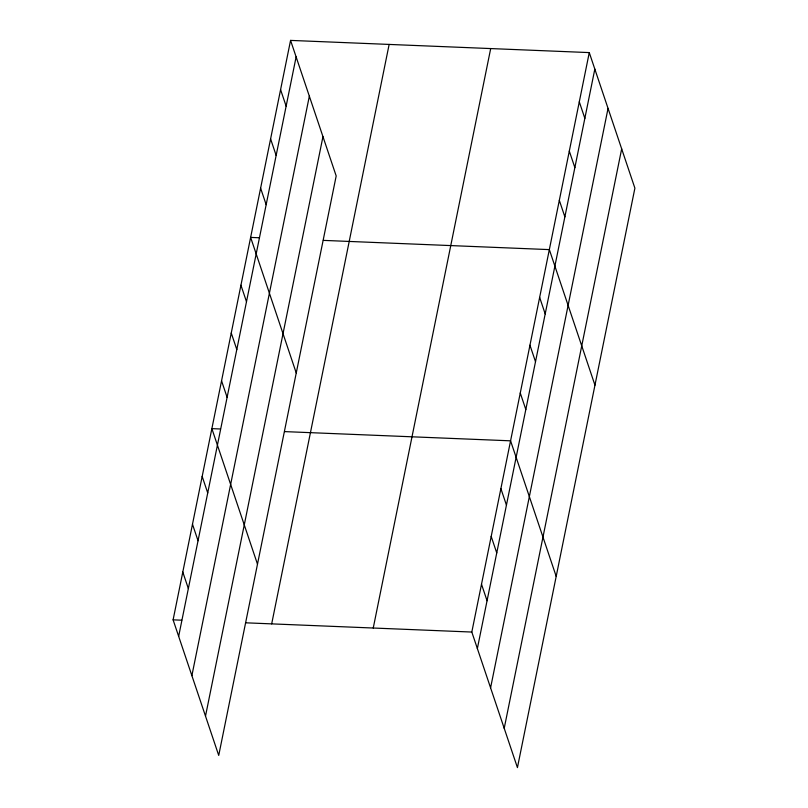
<?xml version="1.0" encoding="UTF-8"?>
<svg xmlns="http://www.w3.org/2000/svg" width="808" height="808" viewBox="0 0 808 808"><rect width="100%" height="100%" fill="white"/><g stroke="black" fill="none" stroke-linecap="round" stroke-linejoin="round"><path stroke-width="1.21" d="M290.567 40.4L336.189 175.952L218.726 755.409L173.104 619.847L290.567 40.4L589.274 52.591L634.896 188.153L517.433 767.6L471.811 632.048L589.274 52.591M178.659 636.351L296.122 56.903M191.88 675.639L309.343 96.192M205.505 716.12L322.958 136.663M271.68 623.877L389.143 44.42M373.245 628.018L490.698 48.571M477.366 648.541L594.829 69.094M490.587 687.83L608.05 108.383M504.212 728.311L621.675 148.864M259.257 237.764L250.632 237.411L296.243 372.973M323.331 240.38L549.339 249.611L594.961 385.163M220.493 428.987L211.868 428.634L257.489 564.186M284.567 431.603L510.575 440.825L556.197 576.377M173.104 619.847L181.729 620.201M245.804 622.817L471.811 632.048M579.296 101.848L584.851 118.352M569.307 151.096L574.862 167.599M559.328 200.354L564.873 216.857M539.653 297.415L545.198 313.908M529.957 345.218L535.512 361.721M520.271 393.021L525.826 409.525M500.889 488.628L506.444 505.131M491.193 536.431L496.748 552.935M481.507 584.245L487.062 600.738M280.578 89.658L286.133 106.151M270.599 138.905L276.144 155.409M260.61 188.163L266.165 204.656M240.936 285.214L246.491 301.717M231.25 333.027L236.805 349.521M221.554 380.831L227.109 397.324M202.172 476.437L207.727 492.941M192.486 524.24L198.041 540.744M182.79 572.044L188.345 588.547"/></g></svg>
